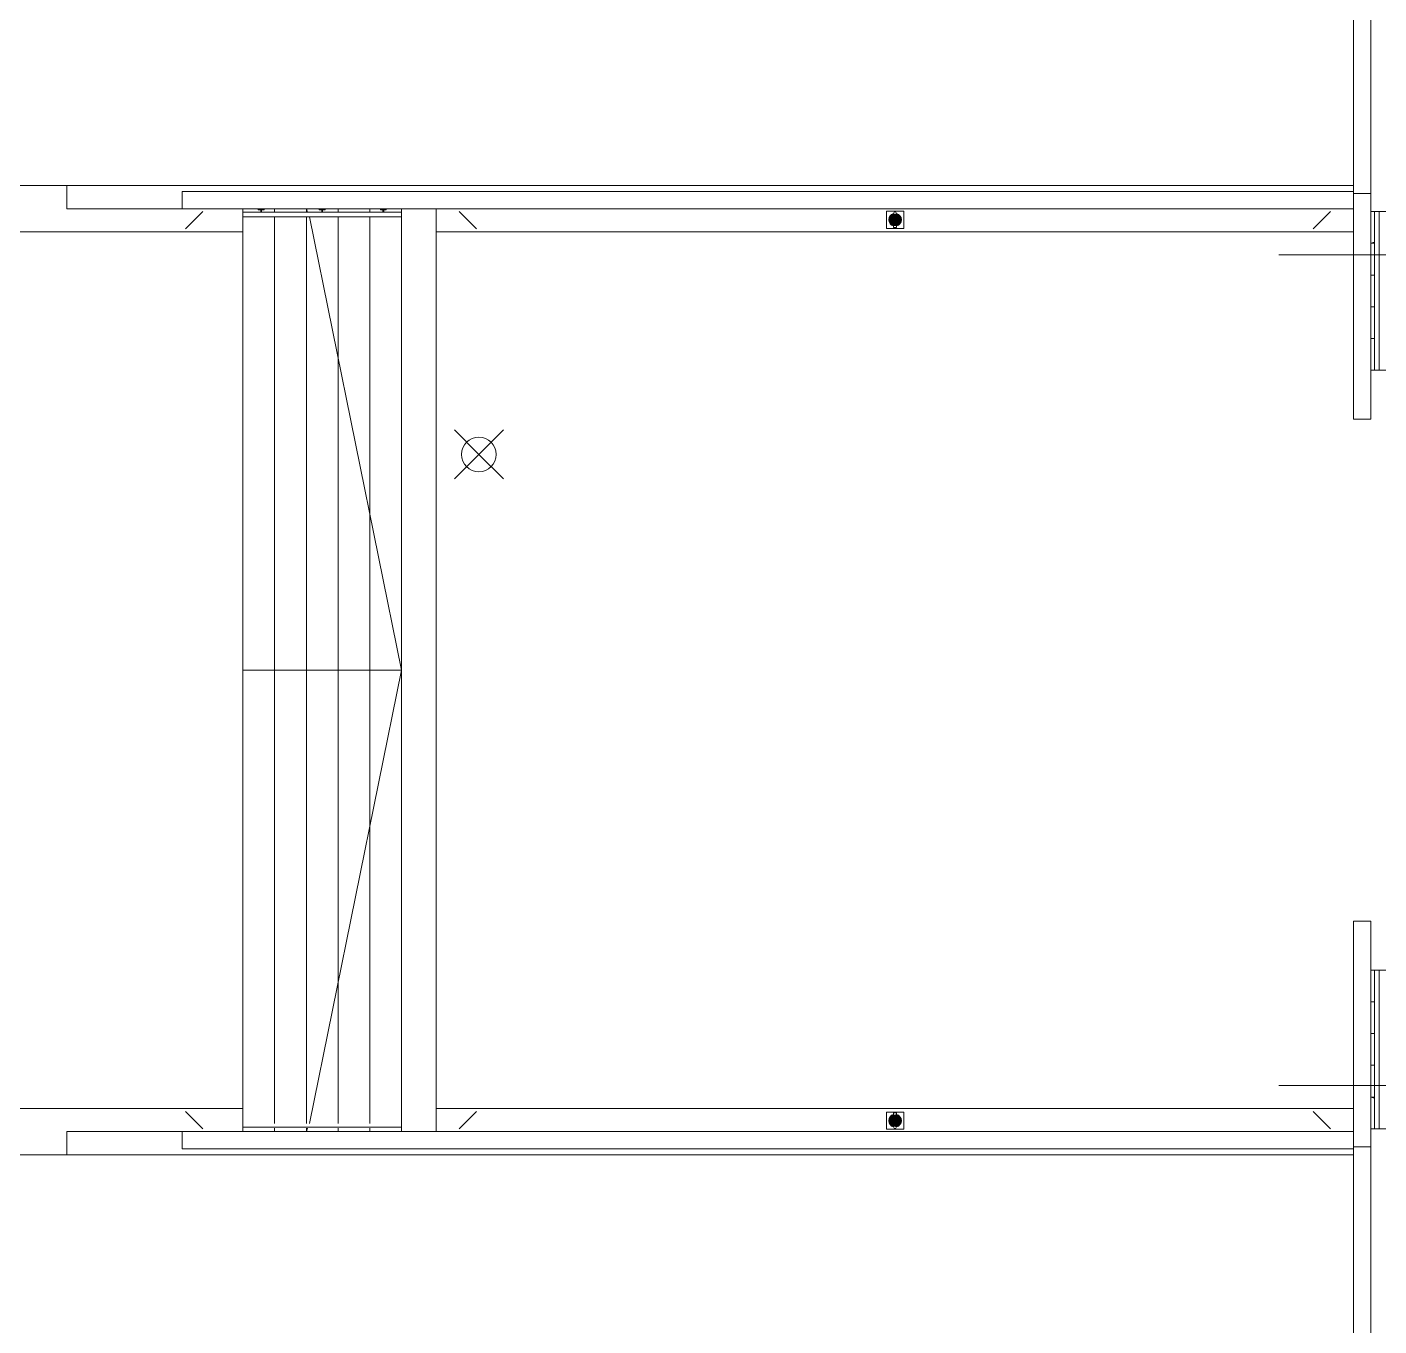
# Model space of a CAD drawing. Header units: millimetres. Extents: x -47219 to 440296, y -79832 to 7189.
# Drawn here: x -20988 to -9273, y -41309 to -30050 of the extents above; entities that cross this region are included whole.
import ezdxf

# ---------------------------------------------------------------- set-up
doc = ezdxf.new("R2010")
doc.units = ezdxf.units.MM
doc.linetypes.add('BLK_2 - 3RD STOREY  LOWER ROOF PLAN-archi clean_25 SEPT 2024$0$IDA - Grid Line', pattern=[3500, 2000, -500, 500, -500])
for name, color, linetype, lineweight in [('BLK_2 - 3RD STOREY  LOWER ROOF PLAN-archi clean_25 SEPT 2024$0$A-_DETA----_E-1', 8, 'Continuous', 9), ('BLK_2 - 3RD STOREY  LOWER ROOF PLAN-archi clean_25 SEPT 2024$0$A-_DETA----_E-5', 8, 'Continuous', 9), ('BLK_2 - 3RD STOREY  LOWER ROOF PLAN-archi clean_25 SEPT 2024$0$A-_DETA----_ED-1', 8, 'Continuous', 9), ('BLK_2 - 3RD STOREY  LOWER ROOF PLAN-archi clean_25 SEPT 2024$0$A-_FLOR----_E', 8, 'Continuous', 9), ('BLK_2 - 3RD STOREY  LOWER ROOF PLAN-archi clean_25 SEPT 2024$0$A-_FURT----_E', 8, 'Continuous', 9), ('BLK_2 - 3RD STOREY  LOWER ROOF PLAN-archi clean_25 SEPT 2024$0$A-_HANR----_E', 8, 'Continuous', 9), ('BLK_2 - 3RD STOREY  LOWER ROOF PLAN-archi clean_25 SEPT 2024$0$A-_HANR----_E1', 8, 'Continuous', 9), ('BLK_2 - 3RD STOREY  LOWER ROOF PLAN-archi clean_25 SEPT 2024$0$A-_HANR----_E6', 8, 'Continuous', 9), ('BLK_2 - 3RD STOREY  LOWER ROOF PLAN-archi clean_25 SEPT 2024$0$A-_WALL----_E', 8, 'Continuous', 9), ('BLK_2 - 3RD STOREY  LOWER ROOF PLAN-archi clean_25 SEPT 2024$0$S-_ANOTGRID_E-1', 8, 'BLK_2 - 3RD STOREY  LOWER ROOF PLAN-archi clean_25 SEPT 2024$0$IDA - Grid Line', 9), ('BLK_2 - 3RD STOREY  LOWER ROOF PLAN-archi clean_25 SEPT 2024$0$S-_STRC----_A', 8, 'Continuous', 9), ('BLK_2 - 3RD STOREY  LOWER ROOF PLAN-archi clean_25 SEPT 2024$0$S-_STRC----_E', 8, 'Continuous', 9), ('M-_SPRKPIEX_E-', 1, 'Continuous', 30)]:
    doc.layers.add(name, color=color, linetype=linetype, lineweight=lineweight)

# ---------------------------------------------------------------- blocks, each defined once
blk = doc.blocks.new('BLK_2 - 3RD STOREY  LOWER ROOF PLAN-archi clean_25 SEPT 2024$0$IDA- Fire Extinguisher - 9kg ABC-2585146-BLK 2 3RD STOREY PLAN')
at = {"layer": 'BLK_2 - 3RD STOREY  LOWER ROOF PLAN-archi clean_25 SEPT 2024$0$A-_DETA----_ED-1'}
for p in [(-212, 412), (212, 412), (-212, -12), (212, -12)]:
    blk.add_line(p, (0, 200), dxfattribs=at)
blk.add_circle((0, 200), 150, dxfattribs=at)
blk = doc.blocks.new('BLK_2 - 3RD STOREY  LOWER ROOF PLAN-archi clean_25 SEPT 2024$0$Top Rail Type - Top Rail_Internal_-6430671-BLK 2 3RD STOREY PLAN')
at = {"layer": 'BLK_2 - 3RD STOREY  LOWER ROOF PLAN-archi clean_25 SEPT 2024$0$A-_HANR----_E6'}
for p, q in [((92127, 35674), (92127, 34299)), ((92167, 34299), (92167, 35674))]:
    blk.add_line(p, q, dxfattribs=at)
at = {"layer": 'BLK_2 - 3RD STOREY  LOWER ROOF PLAN-archi clean_25 SEPT 2024$0$A-_HANR----_E6', "flags": 128}
for points in [[(92164, 35674), (92161, 35674), (92157, 35674), (92152, 35674), (92147, 35674), (92141, 35674), (92137, 35674), (92132, 35674), (92129, 35674)], [(92129, 35674), (92132, 35674), (92137, 35674), (92141, 35674), (92147, 35674), (92152, 35674), (92157, 35674), (92161, 35674), (92164, 35674)], [(92164, 34299), (92161, 34299), (92157, 34299), (92152, 34299), (92147, 34299), (92141, 34299), (92137, 34299), (92132, 34299), (92129, 34299)], [(92129, 34299), (92132, 34299), (92137, 34299), (92141, 34299), (92147, 34299), (92152, 34299), (92157, 34299), (92161, 34299), (92164, 34299)]]:
    blk.add_lwpolyline(points, dxfattribs=at)
blk = doc.blocks.new('BLK_2 - 3RD STOREY  LOWER ROOF PLAN-archi clean_25 SEPT 2024$0$Top Rail Type - Top Rail_Internal_-V42-BLK 2 3RD STOREY PLAN')
at = {"layer": 'BLK_2 - 3RD STOREY  LOWER ROOF PLAN-archi clean_25 SEPT 2024$0$A-_HANR----_E6'}
for p, q in [((92127, 35674), (92167, 35674)), ((92127, 34299), (92127, 35674)), ((92167, 34299), (92167, 35674)), ((92127, 34299), (92167, 34299))]:
    blk.add_line(p, q, dxfattribs=at)
blk = doc.blocks.new('BLK_2 - 3RD STOREY  LOWER ROOF PLAN-archi clean_25 SEPT 2024$0$Railing - IDA - Bracket - Wall Mount-4031706-BLK 2 3RD STOREY PLAN')
at = {"layer": 'BLK_2 - 3RD STOREY  LOWER ROOF PLAN-archi clean_25 SEPT 2024$0$A-_HANR----_E'}
for p, q in [((-40, 25), (-50, 25)), ((-50, -22), (-50, 22)), ((-50, 22), (-50, -22)), ((-40, -25), (-40, 25)), ((-40, 25), (-40, -25)), ((-20, 4), (-40, 4)), ((-50, -25), (-40, -25)), ((-40, -4), (-20, -4))]:
    blk.add_line(p, q, dxfattribs=at)
blk = doc.blocks.new('BLK_2 - 3RD STOREY  LOWER ROOF PLAN-archi clean_25 SEPT 2024$0$Railing - IDA - Bracket - Wall Mount-V44-BLK 2 3RD STOREY PLAN')
at = {"layer": 'BLK_2 - 3RD STOREY  LOWER ROOF PLAN-archi clean_25 SEPT 2024$0$A-_HANR----_E'}
for p, q in [((-40, 25), (-50, 25)), ((-50, -25), (-50, 25)), ((-50, 25), (-50, 24)), ((-50, 22), (-50, -22)), ((-40, -25), (-40, 25)), ((-40, 25), (-40, -25)), ((-20, 4), (-40, 4)), ((-50, -24), (-50, -25)), ((-50, -25), (-40, -25)), ((-40, -4), (-20, -4))]:
    blk.add_line(p, q, dxfattribs=at)
blk = doc.blocks.new('BLK_2 - 3RD STOREY  LOWER ROOF PLAN-archi clean_25 SEPT 2024$0$Railing - IDA - Bracket - Wall Mount-4031710-BLK 2 3RD STOREY PLAN')
at = {"layer": 'BLK_2 - 3RD STOREY  LOWER ROOF PLAN-archi clean_25 SEPT 2024$0$A-_HANR----_E'}
for p, q in [((-40, 25), (-50, 25)), ((-50, -25), (-50, 25)), ((-50, 25), (-50, -25)), ((-40, -25), (-40, 25)), ((-40, 25), (-40, -25)), ((-20, 4), (-40, 4)), ((-50, -25), (-40, -25)), ((-40, -4), (-20, -4))]:
    blk.add_line(p, q, dxfattribs=at)
blk = doc.blocks.new('BLK_2 - 3RD STOREY  LOWER ROOF PLAN-archi clean_25 SEPT 2024$0$Railing - Railing-6430897-BLK 2 3RD STOREY PLAN')
at = {"extrusion": (0, 0, -1), "zscale": -1, "rotation": 270.0000000000002}
for name, p in [('BLK_2 - 3RD STOREY  LOWER ROOF PLAN-archi clean_25 SEPT 2024$0$Railing - IDA - Bracket - Wall Mount-4031706-BLK 2 3RD STOREY PLAN', (-82480, 33749)), ('BLK_2 - 3RD STOREY  LOWER ROOF PLAN-archi clean_25 SEPT 2024$0$Railing - IDA - Bracket - Wall Mount-V44-BLK 2 3RD STOREY PLAN', (-83009, 33749)), ('BLK_2 - 3RD STOREY  LOWER ROOF PLAN-archi clean_25 SEPT 2024$0$Railing - IDA - Bracket - Wall Mount-4031710-BLK 2 3RD STOREY PLAN', (-83538, 33749))]:
    blk.add_blockref(name, p, dxfattribs=at)
blk = doc.blocks.new('BLK_2 - 3RD STOREY  LOWER ROOF PLAN-archi clean_25 SEPT 2024$0$Top Rail Type - Top Rail_Internal_-6430901-BLK 2 3RD STOREY PLAN')
at = {"layer": 'BLK_2 - 3RD STOREY  LOWER ROOF PLAN-archi clean_25 SEPT 2024$0$A-_HANR----_E6'}
for p, q in [((83697, 33769), (82322, 33769)), ((82322, 33729), (83697, 33729))]:
    blk.add_line(p, q, dxfattribs=at)
at = {"layer": 'BLK_2 - 3RD STOREY  LOWER ROOF PLAN-archi clean_25 SEPT 2024$0$A-_HANR----_E6', "flags": 128}
for points in [[(82322, 33731), (82322, 33734), (82322, 33739), (82322, 33743), (82322, 33749), (82322, 33754), (82322, 33759), (82322, 33763), (82322, 33766)], [(82322, 33766), (82322, 33763), (82322, 33759), (82322, 33754), (82322, 33749), (82322, 33743), (82322, 33739), (82322, 33734), (82322, 33731)], [(83697, 33731), (83697, 33734), (83697, 33739), (83697, 33743), (83697, 33749), (83697, 33754), (83697, 33759), (83697, 33763), (83697, 33766)], [(83697, 33766), (83697, 33763), (83697, 33759), (83697, 33754), (83697, 33749), (83697, 33743), (83697, 33739), (83697, 33734), (83697, 33731)]]:
    blk.add_lwpolyline(points, dxfattribs=at)
blk = doc.blocks.new('BLK_2 - 3RD STOREY  LOWER ROOF PLAN-archi clean_25 SEPT 2024$0$Top Rail Type - Top Rail_Internal_-V45-BLK 2 3RD STOREY PLAN')
at = {"layer": 'BLK_2 - 3RD STOREY  LOWER ROOF PLAN-archi clean_25 SEPT 2024$0$A-_HANR----_E6'}
for p, q in [((82322, 33769), (82322, 33729)), ((82322, 33769), (83697, 33769)), ((83697, 33769), (83697, 33729)), ((82322, 33729), (83697, 33729))]:
    blk.add_line(p, q, dxfattribs=at)
blk = doc.blocks.new('BLK_2 - 3RD STOREY  LOWER ROOF PLAN-archi clean_25 SEPT 2024$0$Top Rail Type - Top Rail_Internal_-6430937-BLK 2 3RD STOREY PLAN')
at = {"layer": 'BLK_2 - 3RD STOREY  LOWER ROOF PLAN-archi clean_25 SEPT 2024$0$A-_HANR----_E6'}
for p, q in [((83697, 29669), (82322, 29669)), ((82322, 29629), (83697, 29629))]:
    blk.add_line(p, q, dxfattribs=at)
at = {"layer": 'BLK_2 - 3RD STOREY  LOWER ROOF PLAN-archi clean_25 SEPT 2024$0$A-_HANR----_E6', "flags": 128}
for points in [[(82322, 29631), (82322, 29634), (82322, 29639), (82322, 29643), (82322, 29649), (82322, 29654), (82322, 29659), (82322, 29663), (82322, 29666)], [(82322, 29666), (82322, 29663), (82322, 29659), (82322, 29654), (82322, 29649), (82322, 29643), (82322, 29639), (82322, 29634), (82322, 29631)], [(83697, 29631), (83697, 29634), (83697, 29639), (83697, 29643), (83697, 29649), (83697, 29654), (83697, 29659), (83697, 29663), (83697, 29666)], [(83697, 29666), (83697, 29663), (83697, 29659), (83697, 29654), (83697, 29649), (83697, 29643), (83697, 29639), (83697, 29634), (83697, 29631)]]:
    blk.add_lwpolyline(points, dxfattribs=at)
blk = doc.blocks.new('BLK_2 - 3RD STOREY  LOWER ROOF PLAN-archi clean_25 SEPT 2024$0$Top Rail Type - Top Rail_Internal_-V46-BLK 2 3RD STOREY PLAN')
at = {"layer": 'BLK_2 - 3RD STOREY  LOWER ROOF PLAN-archi clean_25 SEPT 2024$0$A-_HANR----_E6'}
for p, q in [((82322, 29669), (82322, 29629)), ((82322, 29669), (83697, 29669)), ((83697, 29669), (83697, 29629)), ((82322, 29629), (83697, 29629))]:
    blk.add_line(p, q, dxfattribs=at)
blk = doc.blocks.new('BLK_2 - 3RD STOREY  LOWER ROOF PLAN-archi clean_25 SEPT 2024$0$Top Rail Type - Top Rail_Internal_-6431167-BLK 2 3RD STOREY PLAN')
at = {"layer": 'BLK_2 - 3RD STOREY  LOWER ROOF PLAN-archi clean_25 SEPT 2024$0$A-_HANR----_E6'}
for p, q in [((92127, 29099), (92127, 27724)), ((92167, 27724), (92167, 29099))]:
    blk.add_line(p, q, dxfattribs=at)
at = {"layer": 'BLK_2 - 3RD STOREY  LOWER ROOF PLAN-archi clean_25 SEPT 2024$0$A-_HANR----_E6', "flags": 128}
for points in [[(92129, 29099), (92132, 29099), (92137, 29099), (92141, 29099), (92147, 29099), (92152, 29099), (92157, 29099), (92161, 29099), (92164, 29099)], [(92164, 29099), (92161, 29099), (92157, 29099), (92152, 29099), (92147, 29099), (92141, 29099), (92137, 29099), (92132, 29099), (92129, 29099)], [(92129, 27724), (92132, 27724), (92137, 27724), (92141, 27724), (92147, 27724), (92152, 27724), (92157, 27724), (92161, 27724), (92164, 27724)], [(92164, 27724), (92161, 27724), (92157, 27724), (92152, 27724), (92147, 27724), (92141, 27724), (92137, 27724), (92132, 27724), (92129, 27724)]]:
    blk.add_lwpolyline(points, dxfattribs=at)
blk = doc.blocks.new('BLK_2 - 3RD STOREY  LOWER ROOF PLAN-archi clean_25 SEPT 2024$0$Top Rail Type - Top Rail_Internal_-V48-BLK 2 3RD STOREY PLAN')
at = {"layer": 'BLK_2 - 3RD STOREY  LOWER ROOF PLAN-archi clean_25 SEPT 2024$0$A-_HANR----_E6'}
for p, q in [((92167, 29099), (92127, 29099)), ((92127, 29099), (92127, 27724)), ((92167, 29099), (92167, 27724)), ((92167, 27724), (92127, 27724))]:
    blk.add_line(p, q, dxfattribs=at)
blk = doc.blocks.new('BLK_2 - 3RD STOREY  LOWER ROOF PLAN-archi clean_25 SEPT 2024$0$L3_dwg_IDA - Floor Trap Cover - Floor Trap Cover-6783317-BLK 3  3RD STOREY RAIN WATER DOWN PIPE-7341346-BLK 3 3RD STOREY PLAN')
blk.add_line((75, -75), (-75, -75))
at = {"layer": 'BLK_2 - 3RD STOREY  LOWER ROOF PLAN-archi clean_25 SEPT 2024$0$A-_DETA----_E-1', "flags": 128}
for points in [[(75, -75), (75, 75), (-75, 75), (-75, -75)], [(-13, -54), (-13, -68), (12, -68), (12, -54)]]:
    blk.add_lwpolyline(points, dxfattribs=at)
at = {"layer": 'BLK_2 - 3RD STOREY  LOWER ROOF PLAN-archi clean_25 SEPT 2024$0$A-_DETA----_E-1'}
for centre in [(-45, 0), (-44, 11), (-39, 23), (-33, 0), (-32, 32), (-30, 12), (-23, 39), (-23, 23), (-20, 0), (-14, 14), (-12, 30), (-11, 44), (-5, 5), (0, 45), (0, 33), (0, 20), (5, 5), (11, 44), (12, 30), (14, 14), (20, 0), (23, 39), (23, 23), (30, 12), (32, 32), (33, 0), (39, 23), (44, 11), (45, 0), (-44, -11), (-39, -23), (-32, -32), (-30, -12), (-23, -23), (-23, -39), (-14, -14), (-12, -30), (-11, -44), (-5, -5), (0, -20), (0, -33), (0, -45), (5, -5), (11, -44), (12, -30), (14, -14), (23, -23), (23, -39), (30, -12), (32, -32), (39, -23), (44, -11)]:
    blk.add_circle(centre, 5, dxfattribs=at)
for centre, radius, start, end in [((0, 0), 55, 103.05, 256.8634), ((0, 55), 12.5, 353.475, 186.525), ((0, 0), 55, 283.1366, 76.95)]:
    blk.add_arc(centre, radius, start, end, dxfattribs=at)
blk = doc.blocks.new('BLK_2 - 3RD STOREY  LOWER ROOF PLAN-archi clean_25 SEPT 2024')
for p, q in [((-150782, -74377), (-150932, -74527)), ((-148561, -74377), (-148411, -74527)), ((-150782, -82327), (-150932, -82177)), ((-148561, -82327), (-148411, -82177))]:
    blk.add_line(p, q)
at = {"layer": 'BLK_2 - 3RD STOREY  LOWER ROOF PLAN-archi clean_25 SEPT 2024$0$A-_DETA----_E-5'}
for p, q in [((-150436, -74352), (-150436, -74552)), ((-140811, -74352), (-148761, -74352)), ((-148761, -74352), (-148761, -74552)), ((-150436, -74552), (-159061, -74552)), ((-140811, -74552), (-148761, -74552)), ((-150436, -82152), (-159061, -82152)), ((-140811, -82152), (-148761, -82152)), ((-148761, -82152), (-148761, -82352)), ((-140811, -82352), (-148761, -82352))]:
    blk.add_line(p, q, dxfattribs=at)
at = {"layer": 'BLK_2 - 3RD STOREY  LOWER ROOF PLAN-archi clean_25 SEPT 2024$0$A-_FLOR----_E'}
for p, q in [((-148761, -74152), (-152811, -74152)), ((-150961, -74202), (-140811, -74202)), ((-140811, -74352), (-150811, -74352)), ((-144711, -74352), (-148761, -74352)), ((-148761, -82352), (-148761, -74352)), ((-150811, -82352), (-140811, -82352)), ((-148761, -82352), (-144711, -82352)), ((-152811, -82552), (-148761, -82552)), ((-140811, -82502), (-150961, -82502))]:
    blk.add_line(p, q, dxfattribs=at)
at = {"layer": 'BLK_2 - 3RD STOREY  LOWER ROOF PLAN-archi clean_25 SEPT 2024$0$A-_WALL----_E'}
for p, q in [((-140811, -74220), (-140811, -71277)), ((-140661, -71277), (-140661, -74220)), ((-140661, -71277), (-140661, -74077)), ((-151961, -74152), (-140811, -74152)), ((-151961, -74152), (-151961, -74352)), ((-140811, -74352), (-140811, -74152)), ((-140661, -74077), (-140661, -74377)), ((-150961, -74352), (-150961, -74202)), ((-150811, -74202), (-140811, -74202)), ((-140811, -74352), (-140811, -74202)), ((-140811, -74202), (-140811, -74352)), ((-140811, -74277), (-140811, -74220)), ((-140811, -74220), (-140661, -74220)), ((-140661, -74220), (-140661, -76177)), ((-140811, -74352), (-151961, -74352)), ((-150961, -74352), (-150811, -74352)), ((-150961, -74352), (-150811, -74352)), ((-140811, -74352), (-150811, -74352)), ((-140811, -74352), (-144711, -74352)), ((-141011, -74377), (-141161, -74527)), ((-140811, -76177), (-140811, -74352)), ((-140811, -74352), (-140811, -74552)), ((-140661, -74377), (-139161, -74377)), ((-140661, -74652), (-140661, -74377)), ((-140631, -74641), (-140661, -74652)), ((-140661, -74927), (-140661, -74652)), ((-140661, -74652), (-140631, -74652)), ((-140661, -75202), (-140661, -74927)), ((-140661, -74927), (-140631, -74927)), ((-140661, -75477), (-140661, -75202)), ((-140661, -75202), (-140631, -75202)), ((-140661, -75752), (-140661, -75477)), ((-140661, -75477), (-140631, -75477)), ((-140661, -75752), (-139191, -75752)), ((-140661, -76177), (-140811, -76177)), ((-140811, -82485), (-140811, -80527)), ((-140811, -80527), (-140661, -80527)), ((-140661, -80527), (-140661, -82485)), ((-140811, -82352), (-140811, -80602)), ((-139191, -80952), (-140661, -80952)), ((-140661, -80952), (-140661, -81227)), ((-140661, -81227), (-140661, -81502)), ((-140631, -81227), (-140661, -81227)), ((-140661, -81502), (-140661, -81777)), ((-140631, -81502), (-140661, -81502)), ((-140661, -81777), (-140661, -82052)), ((-140631, -81777), (-140661, -81777)), ((-140661, -82052), (-140661, -82327)), ((-140631, -82052), (-140661, -82052)), ((-140631, -82063), (-140661, -82052)), ((-141011, -82327), (-141161, -82177)), ((-140811, -82152), (-140811, -82352)), ((-151961, -82352), (-140811, -82352)), ((-151961, -82352), (-151961, -82552)), ((-150961, -82502), (-150961, -82352)), ((-150811, -82352), (-150961, -82352)), ((-150811, -82352), (-150961, -82352)), ((-150811, -82352), (-140811, -82352)), ((-144711, -82352), (-140811, -82352)), ((-140811, -82502), (-140811, -82352)), ((-140811, -82552), (-140811, -82352)), ((-140811, -82352), (-140811, -82552)), ((-140661, -82327), (-140661, -82627)), ((-139161, -82327), (-140661, -82327)), ((-140661, -82552), (-140661, -82352)), ((-140811, -82552), (-151961, -82552)), ((-140811, -82502), (-150811, -82502)), ((-140811, -85352), (-140811, -82485)), ((-140661, -82485), (-140811, -82485)), ((-140661, -82485), (-140661, -85352)), ((-140661, -82627), (-140661, -85352))]:
    blk.add_line(p, q, dxfattribs=at)
at = {"layer": 'BLK_2 - 3RD STOREY  LOWER ROOF PLAN-archi clean_25 SEPT 2024$0$S-_ANOTGRID_E-1'}
for p, q in [((-141459, -74752), (-96555, -74752)), ((-141459, -81952), (-96555, -81952))]:
    blk.add_line(p, q, dxfattribs=at)
at = {"layer": 'BLK_2 - 3RD STOREY  LOWER ROOF PLAN-archi clean_25 SEPT 2024$0$S-_STRC----_A'}
for p, q in [((-149875, -74382), (-149886, -74352)), ((-149061, -78352), (-149859, -74422)), ((-150436, -78352), (-150161, -78352)), ((-150161, -78352), (-149886, -78352)), ((-149886, -78352), (-149611, -78352)), ((-149061, -78352), (-149859, -82282)), ((-149611, -78352), (-149336, -78352)), ((-149336, -78352), (-149061, -78352)), ((-149875, -82322), (-149886, -82352))]:
    blk.add_line(p, q, dxfattribs=at)
at = {"layer": 'BLK_2 - 3RD STOREY  LOWER ROOF PLAN-archi clean_25 SEPT 2024$0$S-_STRC----_E'}
for p, q in [((-150436, -74352), (-150436, -82352)), ((-150436, -74352), (-150161, -74352)), ((-150161, -74352), (-149886, -74352)), ((-150161, -74352), (-150161, -74382)), ((-149886, -74352), (-149611, -74352)), ((-149886, -74352), (-149886, -74382)), ((-149611, -74352), (-149336, -74352)), ((-149611, -74352), (-149611, -74382)), ((-149336, -74352), (-149061, -74352)), ((-149336, -74352), (-149336, -74382)), ((-148761, -74352), (-149061, -74352)), ((-149061, -74352), (-149061, -82352)), ((-150161, -74422), (-150161, -82282)), ((-149886, -74422), (-149886, -82282)), ((-149611, -74422), (-149611, -82282)), ((-149336, -74422), (-149336, -82282)), ((-150436, -82352), (-150161, -82352)), ((-150161, -82322), (-150161, -82352)), ((-150161, -82352), (-149886, -82352)), ((-149886, -82322), (-149886, -82352)), ((-149886, -82352), (-149611, -82352)), ((-149611, -82322), (-149611, -82352)), ((-149611, -82352), (-149336, -82352)), ((-149336, -82322), (-149336, -82352)), ((-149336, -82352), (-149061, -82352)), ((-149061, -82352), (-148761, -82352))]:
    blk.add_line(p, q, dxfattribs=at)
at = {"layer": 'BLK_2 - 3RD STOREY  LOWER ROOF PLAN-archi clean_25 SEPT 2024$0$A-_FURT----_E', "rotation": 269.9999999999995}
blk.add_blockref('BLK_2 - 3RD STOREY  LOWER ROOF PLAN-archi clean_25 SEPT 2024$0$IDA- Fire Extinguisher - 9kg ABC-2585146-BLK 2 3RD STOREY PLAN', (-148591, -76482), dxfattribs=at)
at = {"layer": 'BLK_2 - 3RD STOREY  LOWER ROOF PLAN-archi clean_25 SEPT 2024$0$A-_HANR----_E1'}
blk.add_blockref('BLK_2 - 3RD STOREY  LOWER ROOF PLAN-archi clean_25 SEPT 2024$0$Railing - Railing-6430897-BLK 2 3RD STOREY PLAN', (-232758, -108151), dxfattribs=at)
at = {"layer": 'BLK_2 - 3RD STOREY  LOWER ROOF PLAN-archi clean_25 SEPT 2024$0$A-_HANR----_E6'}
for name, p in [('BLK_2 - 3RD STOREY  LOWER ROOF PLAN-archi clean_25 SEPT 2024$0$Top Rail Type - Top Rail_Internal_-6430901-BLK 2 3RD STOREY PLAN', (-232758, -108151)), ('BLK_2 - 3RD STOREY  LOWER ROOF PLAN-archi clean_25 SEPT 2024$0$Top Rail Type - Top Rail_Internal_-V45-BLK 2 3RD STOREY PLAN', (-232758, -108151)), ('BLK_2 - 3RD STOREY  LOWER ROOF PLAN-archi clean_25 SEPT 2024$0$Top Rail Type - Top Rail_Internal_-6430937-BLK 2 3RD STOREY PLAN', (-232758, -111981)), ('BLK_2 - 3RD STOREY  LOWER ROOF PLAN-archi clean_25 SEPT 2024$0$Top Rail Type - Top Rail_Internal_-V46-BLK 2 3RD STOREY PLAN', (-232758, -111981))]:
    blk.add_blockref(name, p, dxfattribs=at)
at = {"layer": 'BLK_2 - 3RD STOREY  LOWER ROOF PLAN-archi clean_25 SEPT 2024$0$A-_WALL----_E', "xscale": -1}
blk.add_blockref('BLK_2 - 3RD STOREY  LOWER ROOF PLAN-archi clean_25 SEPT 2024$0$L3_dwg_IDA - Floor Trap Cover - Floor Trap Cover-6783317-BLK 3  3RD STOREY RAIN WATER DOWN PIPE-7341346-BLK 3 3RD STOREY PLAN', (-144785, -74448), dxfattribs=at)
at = {"layer": 'BLK_2 - 3RD STOREY  LOWER ROOF PLAN-archi clean_25 SEPT 2024$0$A-_WALL----_E'}
for name in ['BLK_2 - 3RD STOREY  LOWER ROOF PLAN-archi clean_25 SEPT 2024$0$Top Rail Type - Top Rail_Internal_-6430671-BLK 2 3RD STOREY PLAN', 'BLK_2 - 3RD STOREY  LOWER ROOF PLAN-archi clean_25 SEPT 2024$0$Top Rail Type - Top Rail_Internal_-V42-BLK 2 3RD STOREY PLAN', 'BLK_2 - 3RD STOREY  LOWER ROOF PLAN-archi clean_25 SEPT 2024$0$Top Rail Type - Top Rail_Internal_-6431167-BLK 2 3RD STOREY PLAN', 'BLK_2 - 3RD STOREY  LOWER ROOF PLAN-archi clean_25 SEPT 2024$0$Top Rail Type - Top Rail_Internal_-V48-BLK 2 3RD STOREY PLAN']:
    blk.add_blockref(name, (-232758, -110051), dxfattribs=at)
at = {"layer": 'BLK_2 - 3RD STOREY  LOWER ROOF PLAN-archi clean_25 SEPT 2024$0$A-_WALL----_E', "rotation": 180}
blk.add_blockref('BLK_2 - 3RD STOREY  LOWER ROOF PLAN-archi clean_25 SEPT 2024$0$L3_dwg_IDA - Floor Trap Cover - Floor Trap Cover-6783317-BLK 3  3RD STOREY RAIN WATER DOWN PIPE-7341346-BLK 3 3RD STOREY PLAN', (-144785, -82257), dxfattribs=at)

msp = doc.modelspace()

# ---------------------------------------------------------------- block references
at = {"layer": 'M-_SPRKPIEX_E-'}
msp.add_blockref('BLK_2 - 3RD STOREY  LOWER ROOF PLAN-archi clean_25 SEPT 2024', (131318.5, 42727.7), dxfattribs=at)

doc.saveas('drawing.dxf')
